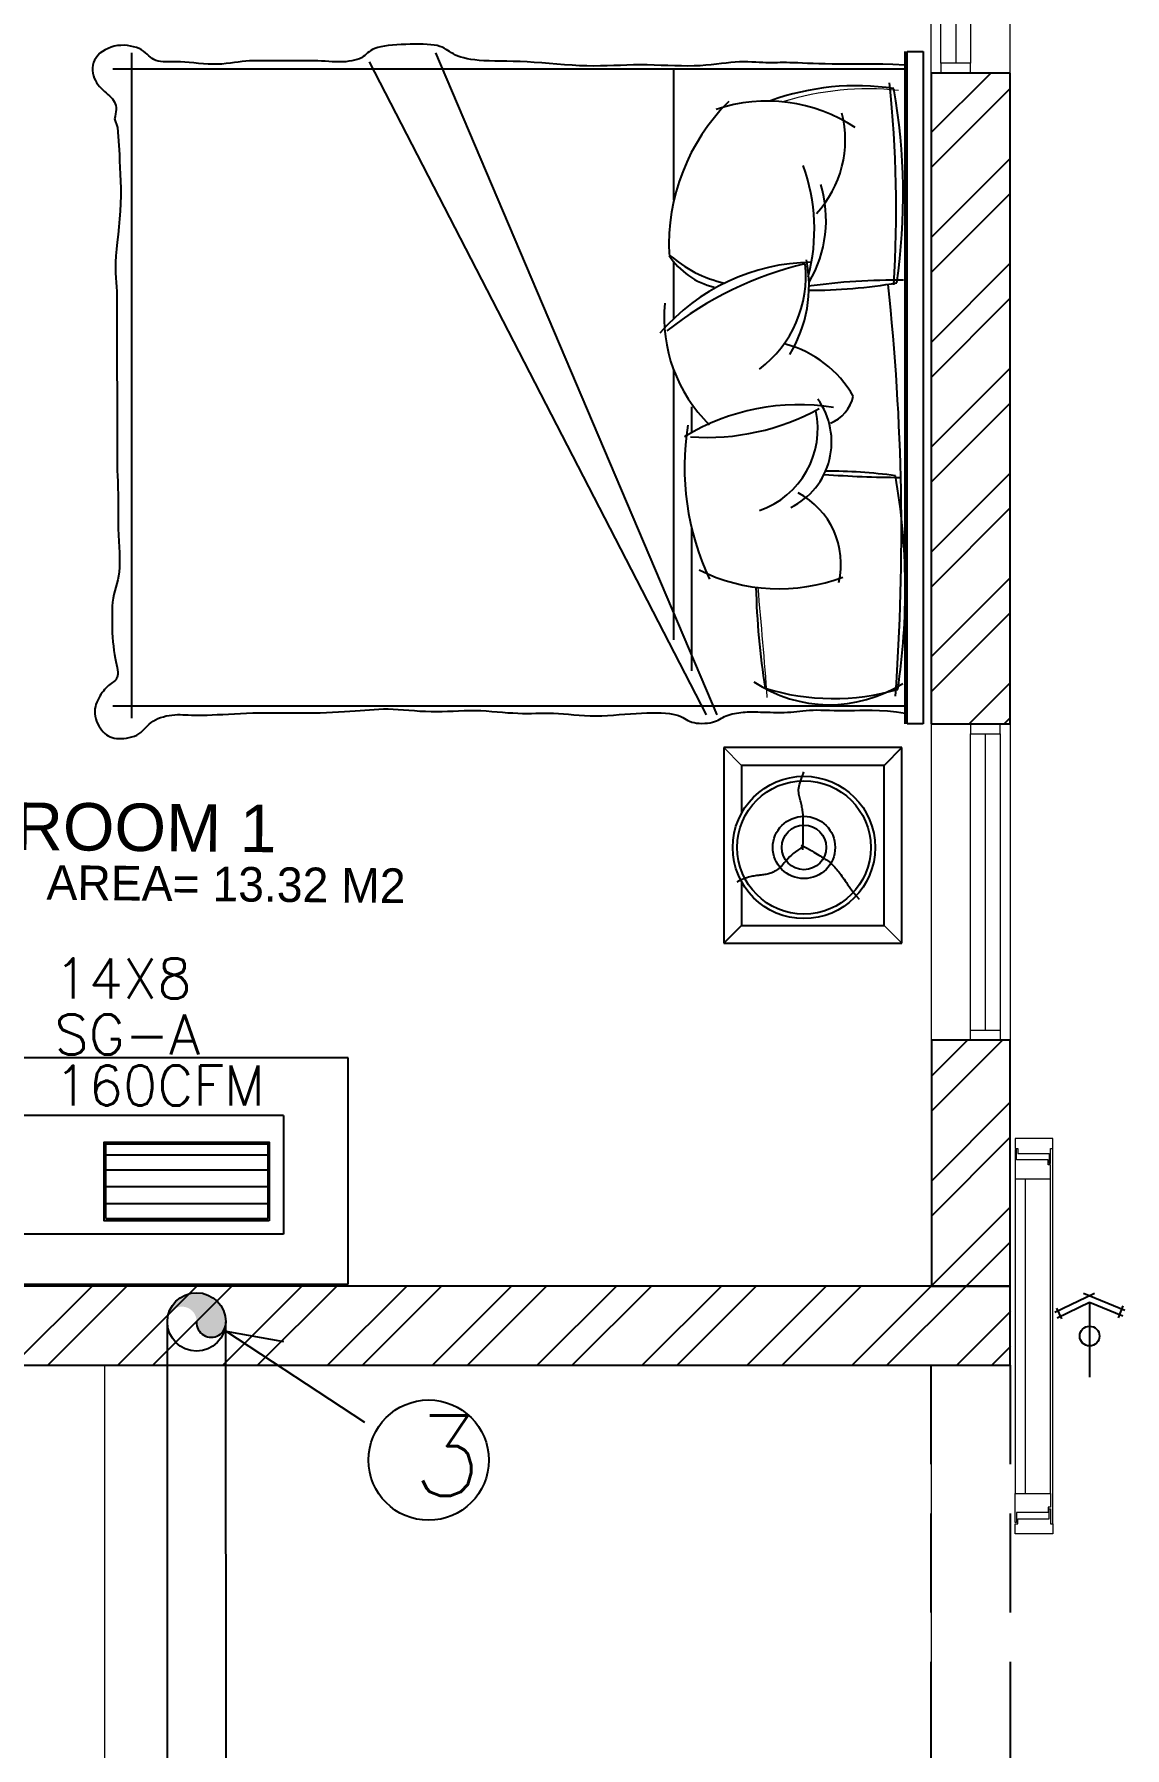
# Model space of a CAD drawing. Header units: millimetres. Extents: x 1605 to 1638, y 1273 to 1481.
# Drawn here: x 1616.295 to 1619.051, y 1441.417 to 1445.749 of the extents above; entities that cross this region are included whole.
import ezdxf

# ---------------------------------------------------------------- set-up
doc = ezdxf.new("R2010")
doc.units = ezdxf.units.MM
doc.linetypes.add('HIDDEN', pattern=[0.375, 0.25, -0.125])
for name, color, linetype in [('AA', 7, 'Continuous'), ('Li-Proyecciones', 40, 'HIDDEN'), ('Mo-Generales', 9, 'Continuous'), ('Mu-0.20', 5, 'Continuous'), ('Pi-Interior PI-02', 9, 'Continuous'), ('TEXTS', 1, 'Continuous'), ('Tx-Espacio', 7, 'Continuous')]:
    doc.layers.add(name, color=color, linetype=linetype)
doc.layers.add('Ha-Muros 0.20', color=7, linetype='Continuous', true_color=0x8c8c8c)
for name, color, linetype, lineweight in [('muro bajo', 123, 'Continuous', 9), ('PERSONAS', 1, 'Continuous', 0), ('Ventanas', 3, 'Continuous', 13)]:
    doc.layers.add(name, color=color, linetype=linetype, lineweight=lineweight)
doc.styles.add('CHICO', font='stylu.ttf')
doc.styles.add('GORDITA', font='swissek.ttf')
doc.styles.add('TEXTS', font='romans9.shx')

# ---------------------------------------------------------------- blocks, each defined once
blk = doc.blocks.new('A$Cec5ab6e8')
at = {"color": 9, "true_color": 0xc7c8ca}
for p, q in [((27.5274, 17.3339, 0), (27.5239, 17.3278, 0)), ((27.532, 17.3396, 0), (27.5274, 17.3339, 0)), ((27.5374, 17.3449, 0), (27.532, 17.3396, 0)), ((27.5436, 17.3496, 0), (27.5374, 17.3449, 0)), ((27.5504, 17.3539, 0), (27.5436, 17.3496, 0)), ((27.5578, 17.3575, 0), (27.5504, 17.3539, 0)), ((27.5656, 17.3604, 0), (27.5578, 17.3575, 0)), ((27.5737, 17.3627, 0), (27.5656, 17.3604, 0)), ((27.5819, 17.3643, 0), (27.5737, 17.3627, 0)), ((27.5903, 17.3651, 0), (27.5819, 17.3643, 0)), ((27.5986, 17.3652, 0), (27.5903, 17.3651, 0)), ((27.6067, 17.3646, 0), (27.5986, 17.3652, 0)), ((27.6146, 17.3634, 0), (27.6067, 17.3646, 0)), ((27.6222, 17.3617, 0), (27.6146, 17.3634, 0)), ((27.6183, 15.6641, 0), (27.6183, 17.3459, 0)), ((27.6294, 17.3594, 0), (27.6222, 17.3617, 0)), ((27.6361, 17.3567, 0), (27.6294, 17.3594, 0)), ((27.6421, 17.3535, 0), (27.6361, 17.3567, 0)), ((27.6475, 17.3501, 0), (27.6421, 17.3535, 0)), ((27.6523, 17.3464, 0), (27.6475, 17.3501, 0)), ((27.6568, 17.3426, 0), (27.6523, 17.3464, 0)), ((27.661, 17.3388, 0), (27.6568, 17.3426, 0)), ((27.6651, 17.3352, 0), (27.661, 17.3388, 0)), ((27.6694, 17.332, 0), (27.6651, 17.3352, 0)), ((27.6739, 17.3292, 0), (27.6694, 17.332, 0)), ((28.1937, 17.3314, 0), (28.1878, 17.3293, 0)), ((28.1989, 17.3339, 0), (28.1937, 17.3314, 0)), ((28.2032, 17.3366, 0), (28.1989, 17.3339, 0)), ((28.207, 17.3396, 0), (28.2032, 17.3366, 0)), ((28.2105, 17.3427, 0), (28.207, 17.3396, 0)), ((28.214, 17.3459, 0), (28.2105, 17.3427, 0)), ((28.2176, 17.349, 0), (28.214, 17.3459, 0)), ((28.2218, 17.352, 0), (28.2176, 17.349, 0)), ((28.2266, 17.3548, 0), (28.2218, 17.352, 0)), ((28.2324, 17.3573, 0), (28.2266, 17.3548, 0)), ((28.2395, 17.3595, 0), (28.2324, 17.3573, 0)), ((28.2476, 17.3614, 0), (28.2395, 17.3595, 0)), ((28.2566, 17.363, 0), (28.2476, 17.3614, 0)), ((28.2664, 17.3643, 0), (28.2566, 17.363, 0)), ((28.2769, 17.3654, 0), (28.2664, 17.3643, 0)), ((28.2878, 17.3662, 0), (28.2769, 17.3654, 0)), ((28.299, 17.3669, 0), (28.2878, 17.3662, 0)), ((28.3104, 17.3675, 0), (28.299, 17.3669, 0)), ((28.3218, 17.3679, 0), (28.3104, 17.3675, 0)), ((28.333, 17.3681, 0), (28.3218, 17.3679, 0)), ((28.344, 17.3682, 0), (28.333, 17.3681, 0)), ((28.3546, 17.368, 0), (28.344, 17.3682, 0)), ((28.3646, 17.3676, 0), (28.3546, 17.368, 0)), ((28.374, 17.3668, 0), (28.3646, 17.3676, 0)), ((28.3826, 17.3658, 0), (28.374, 17.3668, 0)), ((28.3902, 17.3643, 0), (28.3826, 17.3658, 0)), ((29.0974, 15.6724, 0), (28.3864, 17.3459, 0)), ((28.3968, 17.3624, 0), (28.3902, 17.3643, 0)), ((28.4026, 17.3602, 0), (28.3968, 17.3624, 0)), ((28.4077, 17.3577, 0), (28.4026, 17.3602, 0)), ((28.4124, 17.355, 0), (28.4077, 17.3577, 0)), ((28.4168, 17.3522, 0), (28.4124, 17.355, 0)), ((28.4212, 17.3493, 0), (28.4168, 17.3522, 0)), ((28.4258, 17.3463, 0), (28.4212, 17.3493, 0)), ((28.4308, 17.3434, 0), (28.4258, 17.3463, 0)), ((28.4363, 17.3406, 0), (28.4308, 17.3434, 0)), ((28.4425, 17.338, 0), (28.4363, 17.3406, 0)), ((28.4494, 17.3355, 0), (28.4425, 17.338, 0)), ((28.457, 17.3333, 0), (28.4494, 17.3355, 0)), ((28.4654, 17.3313, 0), (28.457, 17.3333, 0)), ((28.4747, 17.3295, 0), (28.4654, 17.3313, 0)), ((29.5733, 15.6495, 0), (29.5733, 17.3495, 0)), ((29.5778, 15.6495, 0), (29.5778, 17.3495, 0)), ((29.5778, 17.3495, 0), (29.6183, 17.3495, 0)), ((29.6183, 17.3495, 0), (29.6183, 15.6495, 0)), ((27.5196, 17.3147, 0), (27.5188, 17.3079, 0)), ((27.5188, 17.3079, 0), (27.5188, 17.3012, 0)), ((27.5188, 17.3012, 0), (27.5195, 17.2945, 0)), ((27.5195, 17.2945, 0), (27.5209, 17.2881, 0)), ((27.5213, 17.3213, 0), (27.5196, 17.3147, 0)), ((27.5209, 17.2881, 0), (27.523, 17.282, 0)), ((27.5239, 17.3278, 0), (27.5213, 17.3213, 0)), ((29.5733, 17.3045, 0), (27.5699, 17.3045, 0)), ((27.6789, 17.3269, 0), (27.6739, 17.3292, 0)), ((27.6844, 17.3254, 0), (27.6789, 17.3269, 0)), ((27.6905, 17.3244, 0), (27.6844, 17.3254, 0)), ((27.6973, 17.3238, 0), (27.6905, 17.3244, 0)), ((27.7047, 17.3236, 0), (27.6973, 17.3238, 0)), ((27.7128, 17.3236, 0), (27.7047, 17.3236, 0)), ((27.7215, 17.3236, 0), (27.7128, 17.3236, 0)), ((27.7309, 17.3235, 0), (27.7215, 17.3236, 0)), ((27.741, 17.3231, 0), (27.7309, 17.3235, 0)), ((27.7518, 17.3225, 0), (27.741, 17.3231, 0)), ((27.7631, 17.3216, 0), (27.7518, 17.3225, 0)), ((27.7749, 17.3206, 0), (27.7631, 17.3216, 0)), ((27.7869, 17.3196, 0), (27.7749, 17.3206, 0)), ((27.7991, 17.3186, 0), (27.7869, 17.3196, 0)), ((27.8112, 17.3179, 0), (27.7991, 17.3186, 0)), ((27.8231, 17.3174, 0), (27.8112, 17.3179, 0)), ((27.8348, 17.3174, 0), (27.8231, 17.3174, 0)), ((27.8459, 17.3179, 0), (27.8348, 17.3174, 0)), ((27.8567, 17.3188, 0), (27.8459, 17.3179, 0)), ((27.8671, 17.32, 0), (27.8567, 17.3188, 0)), ((27.8771, 17.3213, 0), (27.8671, 17.32, 0)), ((27.8869, 17.3227, 0), (27.8771, 17.3213, 0)), ((27.8965, 17.3239, 0), (27.8869, 17.3227, 0)), ((27.9059, 17.325, 0), (27.8965, 17.3239, 0)), ((27.9152, 17.3257, 0), (27.9059, 17.325, 0)), ((27.9245, 17.3259, 0), (27.9152, 17.3257, 0)), ((28.0886, 17.3258, 0), (27.9245, 17.3259, 0)), ((28.0977, 17.3254, 0), (28.0886, 17.3258, 0)), ((28.1067, 17.3249, 0), (28.0977, 17.3254, 0)), ((28.1157, 17.3243, 0), (28.1067, 17.3249, 0)), ((28.1245, 17.3237, 0), (28.1157, 17.3243, 0)), ((28.1332, 17.3233, 0), (28.1245, 17.3237, 0)), ((28.1418, 17.3231, 0), (28.1332, 17.3233, 0)), ((28.1503, 17.3233, 0), (28.1418, 17.3231, 0)), ((28.1586, 17.3238, 0), (28.1503, 17.3233, 0)), ((28.1666, 17.3247, 0), (28.1586, 17.3238, 0)), ((28.1741, 17.3259, 0), (28.1666, 17.3247, 0)), ((28.1813, 17.3274, 0), (28.1741, 17.3259, 0)), ((28.1878, 17.3293, 0), (28.1813, 17.3274, 0)), ((29.0708, 15.6724, 0), (28.2191, 17.3231, 0)), ((28.4849, 17.3281, 0), (28.4747, 17.3295, 0)), ((28.496, 17.3269, 0), (28.4849, 17.3281, 0)), ((28.5082, 17.3261, 0), (28.496, 17.3269, 0)), ((28.5213, 17.3256, 0), (28.5082, 17.3261, 0)), ((28.5353, 17.3253, 0), (28.5213, 17.3256, 0)), ((28.5501, 17.325, 0), (28.5353, 17.3253, 0)), ((28.5658, 17.3248, 0), (28.5501, 17.325, 0)), ((28.5822, 17.3244, 0), (28.5658, 17.3248, 0)), ((28.5993, 17.3239, 0), (28.5822, 17.3244, 0)), ((28.6171, 17.3231, 0), (28.5993, 17.3239, 0)), ((28.6354, 17.322, 0), (28.6171, 17.3231, 0)), ((28.6542, 17.3207, 0), (28.6354, 17.322, 0)), ((28.6732, 17.3191, 0), (28.6542, 17.3207, 0)), ((28.6925, 17.3176, 0), (28.6732, 17.3191, 0)), ((28.7117, 17.3161, 0), (28.6925, 17.3176, 0)), ((28.7308, 17.3148, 0), (28.7117, 17.3161, 0)), ((28.7495, 17.3137, 0), (28.7308, 17.3148, 0)), ((28.7679, 17.313, 0), (28.7495, 17.3137, 0)), ((28.7857, 17.3127, 0), (28.7679, 17.313, 0)), ((28.803, 17.3129, 0), (28.7857, 17.3127, 0)), ((28.8199, 17.3132, 0), (28.803, 17.3129, 0)), ((28.8366, 17.3138, 0), (28.8199, 17.3132, 0)), ((28.8532, 17.3144, 0), (28.8366, 17.3138, 0)), ((28.8698, 17.315, 0), (28.8532, 17.3144, 0)), ((28.8865, 17.3154, 0), (28.8698, 17.315, 0)), ((28.9035, 17.3155, 0), (28.8865, 17.3154, 0)), ((28.9207, 17.3154, 0), (28.9035, 17.3155, 0)), ((28.9382, 17.315, 0), (28.9207, 17.3154, 0)), ((28.9558, 17.3144, 0), (28.9382, 17.315, 0)), ((28.9733, 17.3138, 0), (28.9558, 17.3144, 0)), ((28.9905, 17.3132, 0), (28.9733, 17.3138, 0)), ((28.9883, 16.9735, 0), (28.9883, 17.3045, 0)), ((29.0075, 17.3129, 0), (28.9905, 17.3132, 0)), ((29.0239, 17.3127, 0), (29.0075, 17.3129, 0)), ((29.0397, 17.313, 0), (29.0239, 17.3127, 0)), ((29.0548, 17.3137, 0), (29.0397, 17.313, 0)), ((29.0691, 17.3148, 0), (29.0548, 17.3137, 0)), ((29.0828, 17.3161, 0), (29.0691, 17.3148, 0)), ((29.0959, 17.3175, 0), (29.0828, 17.3161, 0)), ((29.1085, 17.319, 0), (29.0959, 17.3175, 0)), ((29.1206, 17.3204, 0), (29.1085, 17.319, 0)), ((29.1323, 17.3216, 0), (29.1206, 17.3204, 0)), ((29.1436, 17.3225, 0), (29.1323, 17.3216, 0)), ((29.1546, 17.323, 0), (29.1436, 17.3225, 0)), ((29.1653, 17.3232, 0), (29.1546, 17.323, 0)), ((29.1757, 17.3231, 0), (29.1653, 17.3232, 0)), ((29.1856, 17.3228, 0), (29.1757, 17.3231, 0)), ((29.1951, 17.3224, 0), (29.1856, 17.3228, 0)), ((29.2042, 17.322, 0), (29.1951, 17.3224, 0)), ((29.2128, 17.3215, 0), (29.2042, 17.322, 0)), ((29.2209, 17.3212, 0), (29.2128, 17.3215, 0)), ((29.2285, 17.3211, 0), (29.2209, 17.3212, 0)), ((29.2358, 17.3211, 0), (29.2285, 17.3211, 0)), ((29.2428, 17.3211, 0), (29.2358, 17.3211, 0)), ((29.2499, 17.3212, 0), (29.2428, 17.3211, 0)), ((29.2572, 17.3213, 0), (29.2499, 17.3212, 0)), ((29.2648, 17.3214, 0), (29.2572, 17.3213, 0)), ((29.2729, 17.3214, 0), (29.2648, 17.3214, 0)), ((29.2818, 17.3212, 0), (29.2729, 17.3214, 0)), ((29.2915, 17.3209, 0), (29.2818, 17.3212, 0)), ((29.3021, 17.3205, 0), (29.2915, 17.3209, 0)), ((29.3138, 17.3199, 0), (29.3021, 17.3205, 0)), ((29.3264, 17.3194, 0), (29.3138, 17.3199, 0)), ((29.3402, 17.3188, 0), (29.3264, 17.3194, 0)), ((29.355, 17.3183, 0), (29.3402, 17.3188, 0)), ((29.371, 17.318, 0), (29.355, 17.3183, 0)), ((29.3882, 17.3178, 0), (29.371, 17.318, 0)), ((29.4066, 17.3177, 0), (29.3882, 17.3178, 0)), ((29.4263, 17.3178, 0), (29.4066, 17.3177, 0)), ((29.4472, 17.3179, 0), (29.4263, 17.3178, 0)), ((29.4692, 17.3179, 0), (29.4472, 17.3179, 0)), ((29.4924, 17.3178, 0), (29.4692, 17.3179, 0)), ((29.5168, 17.3174, 0), (29.4924, 17.3178, 0)), ((29.5422, 17.3167, 0), (29.5168, 17.3174, 0)), ((29.5733, 17.3153, 0), (29.5422, 17.3167, 0)), ((27.523, 17.282, 0), (27.5257, 17.2762, 0)), ((27.5257, 17.2762, 0), (27.5288, 17.2709, 0)), ((27.5288, 17.2709, 0), (27.5324, 17.2659, 0)), ((27.5324, 17.2659, 0), (27.5363, 17.2611, 0)), ((27.5363, 17.2611, 0), (27.5405, 17.2567, 0)), ((27.5405, 17.2567, 0), (27.5447, 17.2525, 0)), ((27.5447, 17.2525, 0), (27.5491, 17.2485, 0)), ((27.5491, 17.2485, 0), (27.5534, 17.2446, 0)), ((27.5534, 17.2446, 0), (27.5576, 17.2408, 0)), ((27.5576, 17.2408, 0), (27.5616, 17.2372, 0)), ((27.5616, 17.2372, 0), (27.5654, 17.2335, 0)), ((27.5654, 17.2335, 0), (27.5688, 17.2297, 0)), ((27.5688, 17.2297, 0), (27.5718, 17.2258, 0)), ((27.5718, 17.2258, 0), (27.5743, 17.2218, 0)), ((27.5743, 17.2218, 0), (27.5762, 17.2175, 0)), ((27.5762, 17.2175, 0), (27.5775, 17.2129, 0)), ((27.5775, 17.2129, 0), (27.5781, 17.208, 0)), ((27.5781, 17.2028, 0), (27.5776, 17.1972, 0)), ((27.5781, 17.208, 0), (27.5781, 17.2028, 0)), ((27.5757, 17.1855, 0), (27.5744, 17.1793, 0)), ((27.5744, 17.1793, 0), (27.582, 17.1576, 0)), ((27.5768, 17.1915, 0), (27.5757, 17.1855, 0)), ((27.5776, 17.1972, 0), (27.5768, 17.1915, 0)), ((27.582, 17.1576, 0), (27.5866, 17.089, 0)), ((27.5866, 17.089, 0), (27.5871, 17.0731, 0)), ((27.5871, 17.0731, 0), (27.5879, 17.0566, 0)), ((27.5879, 17.0566, 0), (27.5887, 17.0395, 0)), ((27.5887, 17.0395, 0), (27.5894, 17.0218, 0)), ((27.5894, 17.0218, 0), (27.5898, 17.0036, 0)), ((27.5899, 16.9848, 0), (27.5895, 16.9656, 0)), ((27.5898, 17.0036, 0), (27.5899, 16.9848, 0)), ((27.5885, 16.9459, 0), (27.587, 16.926, 0)), ((27.5895, 16.9656, 0), (27.5885, 16.9459, 0)), ((27.5852, 16.9062, 0), (27.5832, 16.8867, 0)), ((27.587, 16.926, 0), (27.5852, 16.9062, 0)), ((27.5812, 16.8677, 0), (27.5794, 16.8495, 0)), ((27.5832, 16.8867, 0), (27.5812, 16.8677, 0)), ((27.5769, 16.8168, 0), (27.5765, 16.8025, 0)), ((27.5779, 16.8325, 0), (27.5769, 16.8168, 0)), ((27.5794, 16.8495, 0), (27.5779, 16.8325, 0)), ((28.9883, 16.6745, 0), (28.9883, 16.8174, 0)), ((27.5765, 16.8025, 0), (27.5766, 16.7895, 0)), ((27.5766, 16.7895, 0), (27.5771, 16.7774, 0)), ((27.5771, 16.7774, 0), (27.578, 16.7658, 0)), ((27.578, 16.7658, 0), (27.579, 16.7543, 0)), ((27.579, 16.7543, 0), (27.5801, 16.7425, 0)), ((27.5801, 16.7425, 0), (27.5811, 16.2901, 0)), ((28.9883, 15.8616, 0), (28.9883, 16.543, 0)), ((29.0333, 16.3859, 0), (29.0333, 16.451, 0)), ((27.5811, 16.2901, 0), (27.5819, 16.2767, 0)), ((27.5819, 16.2767, 0), (27.5825, 16.262, 0)), ((27.5825, 16.262, 0), (27.5829, 16.2463, 0)), ((27.5829, 16.2463, 0), (27.583, 16.2297, 0)), ((27.583, 16.2297, 0), (27.5831, 16.2125, 0)), ((27.5831, 16.2125, 0), (27.5832, 16.195, 0)), ((27.5832, 16.195, 0), (27.5833, 16.1774, 0)), ((27.5833, 16.1774, 0), (27.5835, 16.16, 0)), ((27.5835, 16.16, 0), (27.5838, 16.143, 0)), ((27.5838, 16.143, 0), (27.5844, 16.1268, 0)), ((27.5844, 16.1268, 0), (27.5851, 16.1112, 0)), ((29.0333, 15.7835, 0), (29.0333, 16.1441, 0)), ((27.5851, 16.1112, 0), (27.5858, 16.0964, 0)), ((27.5858, 16.0964, 0), (27.5864, 16.0823, 0)), ((27.5864, 16.0823, 0), (27.5869, 16.069, 0)), ((27.5857, 16.0335, 0), (27.5842, 16.0231, 0)), ((27.5866, 16.0445, 0), (27.5857, 16.0335, 0)), ((27.5869, 16.0564, 0), (27.5866, 16.0445, 0)), ((27.5869, 16.069, 0), (27.5869, 16.0564, 0)), ((27.5775, 15.995, 0), (27.575, 15.986, 0)), ((27.58, 16.0041, 0), (27.5775, 15.995, 0)), ((27.5823, 16.0134, 0), (27.58, 16.0041, 0)), ((27.5842, 16.0231, 0), (27.5823, 16.0134, 0)), ((27.5684, 15.947, 0), (27.5681, 15.891, 0)), ((27.5693, 15.9575, 0), (27.5684, 15.947, 0)), ((27.5707, 15.9674, 0), (27.5693, 15.9575, 0)), ((27.5727, 15.9768, 0), (27.5707, 15.9674, 0)), ((27.575, 15.986, 0), (27.5727, 15.9768, 0)), ((27.5681, 15.891, 0), (27.5683, 15.8797, 0)), ((27.5683, 15.8797, 0), (27.5689, 15.8683, 0)), ((27.5689, 15.8683, 0), (27.5699, 15.8569, 0)), ((27.5699, 15.8569, 0), (27.5712, 15.8458, 0)), ((27.5712, 15.8458, 0), (27.5727, 15.8352, 0)), ((27.5727, 15.8352, 0), (27.5743, 15.8251, 0)), ((27.5743, 15.8251, 0), (27.576, 15.8157, 0)), ((27.576, 15.8157, 0), (27.5777, 15.8071, 0)), ((27.5777, 15.8071, 0), (27.5792, 15.7993, 0)), ((27.5792, 15.7993, 0), (27.5805, 15.7921, 0)), ((27.5805, 15.7921, 0), (27.5815, 15.7857, 0)), ((27.5815, 15.7857, 0), (27.5822, 15.78, 0)), ((27.5823, 15.775, 0), (27.5819, 15.7706, 0)), ((27.5822, 15.78, 0), (27.5823, 15.775, 0)), ((27.5429, 15.7283, 0), (27.5398, 15.7239, 0)), ((27.546, 15.7324, 0), (27.5429, 15.7283, 0)), ((27.5491, 15.7363, 0), (27.546, 15.7324, 0)), ((27.5524, 15.7399, 0), (27.5491, 15.7363, 0)), ((27.5557, 15.7432, 0), (27.5524, 15.7399, 0)), ((27.559, 15.7463, 0), (27.5557, 15.7432, 0)), ((27.5623, 15.7491, 0), (27.559, 15.7463, 0)), ((27.5656, 15.7515, 0), (27.5623, 15.7491, 0)), ((27.5688, 15.7538, 0), (27.5656, 15.7515, 0)), ((27.5719, 15.7561, 0), (27.5688, 15.7538, 0)), ((27.5747, 15.7584, 0), (27.5719, 15.7561, 0)), ((27.5772, 15.7609, 0), (27.5747, 15.7584, 0)), ((27.5793, 15.7637, 0), (27.5772, 15.7609, 0)), ((27.5809, 15.7669, 0), (27.5793, 15.7637, 0)), ((27.5819, 15.7706, 0), (27.5809, 15.7669, 0)), ((27.5246, 15.687, 0), (27.5241, 15.6811, 0)), ((27.5257, 15.6929, 0), (27.5246, 15.687, 0)), ((27.5273, 15.6985, 0), (27.5257, 15.6929, 0)), ((27.5293, 15.704, 0), (27.5273, 15.6985, 0)), ((27.5316, 15.7093, 0), (27.5293, 15.704, 0)), ((27.5342, 15.7144, 0), (27.5316, 15.7093, 0)), ((27.5369, 15.7193, 0), (27.5342, 15.7144, 0)), ((27.5398, 15.7239, 0), (27.5369, 15.7193, 0)), ((29.5733, 15.6945, 0), (27.5699, 15.6945, 0)), ((28.1948, 15.6833, 0), (28.2069, 15.6844, 0)), ((28.2069, 15.6844, 0), (28.2187, 15.6853, 0)), ((28.2187, 15.6853, 0), (28.2304, 15.6861, 0)), ((28.2304, 15.6861, 0), (28.2421, 15.6867, 0)), ((28.2421, 15.6867, 0), (28.2539, 15.687, 0)), ((28.2539, 15.687, 0), (28.266, 15.687, 0)), ((28.266, 15.687, 0), (28.2786, 15.6866, 0)), ((28.2786, 15.6866, 0), (28.2916, 15.6858, 0)), ((28.2916, 15.6858, 0), (28.3049, 15.6849, 0)), ((28.3049, 15.6849, 0), (28.3185, 15.6838, 0)), ((29.3226, 15.6835, 0), (29.3311, 15.6841, 0)), ((29.3311, 15.6841, 0), (29.3401, 15.6844, 0)), ((29.3401, 15.6844, 0), (29.3496, 15.6846, 0)), ((29.3496, 15.6846, 0), (29.3598, 15.6844, 0)), ((29.3598, 15.6844, 0), (29.3706, 15.6842, 0)), ((29.3706, 15.6842, 0), (29.3819, 15.6838, 0)), ((29.4585, 15.684, 0), (29.4735, 15.6843, 0)), ((29.4735, 15.6843, 0), (29.4898, 15.6842, 0)), ((29.4898, 15.6842, 0), (29.5079, 15.6836, 0)), ((27.5241, 15.6811, 0), (27.5243, 15.6749, 0)), ((27.5243, 15.6749, 0), (27.5251, 15.6687, 0)), ((27.5251, 15.6687, 0), (27.5266, 15.6625, 0)), ((27.5266, 15.6625, 0), (27.5286, 15.6563, 0)), ((27.5286, 15.6563, 0), (27.5312, 15.6502, 0)), ((27.5312, 15.6502, 0), (27.5342, 15.6444, 0)), ((27.5342, 15.6444, 0), (27.5375, 15.639, 0)), ((27.6536, 15.6402, 0), (27.6578, 15.6445, 0)), ((27.6578, 15.6445, 0), (27.6621, 15.6488, 0)), ((27.6621, 15.6488, 0), (27.6667, 15.6528, 0)), ((27.6667, 15.6528, 0), (27.6719, 15.6566, 0)), ((27.6719, 15.6566, 0), (27.6777, 15.6599, 0)), ((27.6777, 15.6599, 0), (27.684, 15.6629, 0)), ((27.684, 15.6629, 0), (27.6907, 15.6654, 0)), ((27.6907, 15.6654, 0), (27.6977, 15.6676, 0)), ((27.6977, 15.6676, 0), (27.7049, 15.6694, 0)), ((27.7049, 15.6694, 0), (27.7122, 15.6707, 0)), ((27.7122, 15.6707, 0), (27.7194, 15.6718, 0)), ((27.7194, 15.6718, 0), (27.7264, 15.6724, 0)), ((27.7264, 15.6724, 0), (27.7332, 15.6727, 0)), ((27.7332, 15.6727, 0), (27.7398, 15.6728, 0)), ((27.7398, 15.6728, 0), (27.7465, 15.6726, 0)), ((27.7465, 15.6726, 0), (27.7534, 15.6723, 0)), ((27.7534, 15.6723, 0), (27.7607, 15.6719, 0)), ((27.7607, 15.6719, 0), (27.7685, 15.6715, 0)), ((27.7685, 15.6715, 0), (27.7771, 15.6713, 0)), ((27.7771, 15.6713, 0), (27.7866, 15.6711, 0)), ((27.7866, 15.6711, 0), (27.7971, 15.6713, 0)), ((27.7971, 15.6713, 0), (27.8086, 15.6716, 0)), ((27.8086, 15.6716, 0), (27.8209, 15.672, 0)), ((27.8209, 15.672, 0), (27.834, 15.6727, 0)), ((27.834, 15.6727, 0), (27.8479, 15.6733, 0)), ((27.8479, 15.6733, 0), (27.8622, 15.6741, 0)), ((27.8622, 15.6741, 0), (27.8771, 15.6748, 0)), ((27.8771, 15.6748, 0), (27.8924, 15.6756, 0)), ((27.8924, 15.6756, 0), (27.908, 15.6763, 0)), ((27.908, 15.6763, 0), (27.9237, 15.6769, 0)), ((27.9237, 15.6769, 0), (28.0945, 15.6776, 0)), ((28.0945, 15.6776, 0), (28.1101, 15.6782, 0)), ((28.1101, 15.6782, 0), (28.1256, 15.6789, 0)), ((28.1256, 15.6789, 0), (28.1406, 15.6796, 0)), ((28.1406, 15.6796, 0), (28.1552, 15.6804, 0)), ((28.1552, 15.6804, 0), (28.1691, 15.6813, 0)), ((28.1691, 15.6813, 0), (28.1823, 15.6823, 0)), ((28.1823, 15.6823, 0), (28.1948, 15.6833, 0)), ((28.3185, 15.6838, 0), (28.3324, 15.6828, 0)), ((28.3324, 15.6828, 0), (28.3463, 15.6818, 0)), ((28.3463, 15.6818, 0), (28.3603, 15.6811, 0)), ((28.3603, 15.6811, 0), (28.3744, 15.6806, 0)), ((28.3744, 15.6806, 0), (28.3884, 15.6806, 0)), ((28.3884, 15.6806, 0), (28.4023, 15.6809, 0)), ((28.4023, 15.6809, 0), (28.4162, 15.6813, 0)), ((28.4162, 15.6813, 0), (28.4301, 15.6819, 0)), ((28.4301, 15.6819, 0), (28.444, 15.6825, 0)), ((28.444, 15.6825, 0), (28.458, 15.683, 0)), ((28.458, 15.683, 0), (28.4719, 15.6832, 0)), ((28.4719, 15.6832, 0), (28.4859, 15.6832, 0)), ((28.4859, 15.6832, 0), (28.4999, 15.6828, 0)), ((28.4999, 15.6828, 0), (28.514, 15.682, 0)), ((28.514, 15.682, 0), (28.5279, 15.681, 0)), ((28.5279, 15.681, 0), (28.5417, 15.6799, 0)), ((28.5417, 15.6799, 0), (28.5552, 15.6788, 0)), ((28.5552, 15.6788, 0), (28.5684, 15.6777, 0)), ((28.5684, 15.6777, 0), (28.5812, 15.6769, 0)), ((28.5812, 15.6769, 0), (28.5936, 15.6762, 0)), ((28.5936, 15.6762, 0), (28.6055, 15.6759, 0)), ((28.6055, 15.6759, 0), (28.617, 15.6759, 0)), ((28.617, 15.6759, 0), (28.6281, 15.676, 0)), ((28.6281, 15.676, 0), (28.6392, 15.6762, 0)), ((28.6392, 15.6762, 0), (28.6502, 15.6764, 0)), ((28.6502, 15.6764, 0), (28.6612, 15.6766, 0)), ((28.6612, 15.6766, 0), (28.6726, 15.6765, 0)), ((28.6726, 15.6765, 0), (28.6842, 15.6762, 0)), ((28.6842, 15.6762, 0), (28.6963, 15.6756, 0)), ((28.6963, 15.6756, 0), (28.7089, 15.6747, 0)), ((28.7089, 15.6747, 0), (28.7218, 15.6737, 0)), ((28.7218, 15.6737, 0), (28.7352, 15.6726, 0)), ((28.7352, 15.6726, 0), (28.7488, 15.6716, 0)), ((28.7488, 15.6716, 0), (28.7627, 15.6707, 0)), ((28.7627, 15.6707, 0), (28.7769, 15.6701, 0)), ((28.7769, 15.6701, 0), (28.7913, 15.6699, 0)), ((28.7913, 15.6699, 0), (28.8059, 15.6701, 0)), ((28.8059, 15.6701, 0), (28.8206, 15.6707, 0)), ((28.8206, 15.6707, 0), (28.8353, 15.6716, 0)), ((28.8353, 15.6716, 0), (28.8499, 15.6727, 0)), ((28.8499, 15.6727, 0), (28.8645, 15.6738, 0)), ((28.8645, 15.6738, 0), (28.8788, 15.675, 0)), ((28.8788, 15.675, 0), (28.8929, 15.676, 0)), ((28.8929, 15.676, 0), (28.9066, 15.6768, 0)), ((28.9066, 15.6768, 0), (28.92, 15.6774, 0)), ((28.92, 15.6774, 0), (28.9328, 15.6777, 0)), ((28.9328, 15.6777, 0), (28.945, 15.6776, 0)), ((28.945, 15.6776, 0), (28.9565, 15.6772, 0)), ((28.9565, 15.6772, 0), (28.9672, 15.6765, 0)), ((28.9672, 15.6765, 0), (28.9769, 15.6755, 0)), ((28.9769, 15.6755, 0), (28.9857, 15.6741, 0)), ((28.9857, 15.6741, 0), (28.9934, 15.6724, 0)), ((28.9934, 15.6724, 0), (29, 15.6704, 0)), ((29, 15.6704, 0), (29.0057, 15.668, 0)), ((29.0057, 15.668, 0), (29.0106, 15.6655, 0)), ((29.0106, 15.6655, 0), (29.0151, 15.663, 0)), ((29.0151, 15.663, 0), (29.0193, 15.6605, 0)), ((29.0193, 15.6605, 0), (29.0237, 15.6581, 0)), ((29.0237, 15.6581, 0), (29.0282, 15.6559, 0)), ((29.0282, 15.6559, 0), (29.0334, 15.654, 0)), ((29.0334, 15.654, 0), (29.0392, 15.6526, 0)), ((29.0392, 15.6526, 0), (29.0456, 15.6515, 0)), ((29.0456, 15.6515, 0), (29.0524, 15.6509, 0)), ((29.0524, 15.6509, 0), (29.0594, 15.6506, 0)), ((29.0594, 15.6506, 0), (29.0665, 15.6508, 0)), ((29.0665, 15.6508, 0), (29.0734, 15.6513, 0)), ((29.0734, 15.6513, 0), (29.0799, 15.6522, 0)), ((29.0799, 15.6522, 0), (29.086, 15.6534, 0)), ((29.086, 15.6534, 0), (29.0913, 15.655, 0)), ((29.0913, 15.655, 0), (29.0961, 15.6569, 0)), ((29.0961, 15.6569, 0), (29.1005, 15.659, 0)), ((29.1005, 15.659, 0), (29.1046, 15.6612, 0)), ((29.1046, 15.6612, 0), (29.1085, 15.6634, 0)), ((29.1085, 15.6634, 0), (29.1124, 15.6657, 0)), ((29.1124, 15.6657, 0), (29.1165, 15.6679, 0)), ((29.1165, 15.6679, 0), (29.1208, 15.6699, 0)), ((29.1208, 15.6699, 0), (29.1255, 15.6717, 0)), ((29.1255, 15.6717, 0), (29.1306, 15.6732, 0)), ((29.1306, 15.6732, 0), (29.1359, 15.6746, 0)), ((29.1359, 15.6746, 0), (29.1413, 15.6757, 0)), ((29.1413, 15.6757, 0), (29.1469, 15.6767, 0)), ((29.1469, 15.6767, 0), (29.1524, 15.6775, 0)), ((29.1524, 15.6775, 0), (29.1579, 15.6782, 0)), ((29.1579, 15.6782, 0), (29.1633, 15.6787, 0)), ((29.1633, 15.6787, 0), (29.1684, 15.6792, 0)), ((29.1684, 15.6792, 0), (29.1734, 15.6795, 0)), ((29.1734, 15.6795, 0), (29.1784, 15.6797, 0)), ((29.1784, 15.6797, 0), (29.1835, 15.6798, 0)), ((29.1835, 15.6798, 0), (29.1889, 15.6798, 0)), ((29.1889, 15.6798, 0), (29.1946, 15.6797, 0)), ((29.1946, 15.6797, 0), (29.2008, 15.6796, 0)), ((29.2008, 15.6796, 0), (29.2076, 15.6794, 0)), ((29.2076, 15.6794, 0), (29.2151, 15.6791, 0)), ((29.2151, 15.6791, 0), (29.2231, 15.6788, 0)), ((29.2231, 15.6788, 0), (29.2316, 15.6786, 0)), ((29.2316, 15.6786, 0), (29.2403, 15.6784, 0)), ((29.2403, 15.6784, 0), (29.2492, 15.6782, 0)), ((29.2492, 15.6782, 0), (29.2581, 15.6782, 0)), ((29.2581, 15.6782, 0), (29.2669, 15.6784, 0)), ((29.2669, 15.6784, 0), (29.2754, 15.6787, 0)), ((29.2754, 15.6787, 0), (29.2836, 15.6793, 0)), ((29.2836, 15.6793, 0), (29.2914, 15.6801, 0)), ((29.2914, 15.6801, 0), (29.2991, 15.6809, 0)), ((29.2991, 15.6809, 0), (29.3068, 15.6818, 0)), ((29.3068, 15.6818, 0), (29.3146, 15.6827, 0)), ((29.3146, 15.6827, 0), (29.3226, 15.6835, 0)), ((29.3819, 15.6838, 0), (29.3936, 15.6835, 0)), ((29.3936, 15.6835, 0), (29.4058, 15.6832, 0)), ((29.4058, 15.6832, 0), (29.4184, 15.6831, 0)), ((29.4184, 15.6831, 0), (29.4313, 15.6832, 0)), ((29.4313, 15.6832, 0), (29.4446, 15.6835, 0)), ((29.4446, 15.6835, 0), (29.4585, 15.684, 0)), ((29.5079, 15.6836, 0), (29.5282, 15.6822, 0)), ((29.5282, 15.6822, 0), (29.5509, 15.6798, 0)), ((29.5509, 15.6798, 0), (29.5733, 15.6766, 0)), ((29.6183, 15.6495, 0), (29.5778, 15.6495, 0)), ((27.5375, 15.639, 0), (27.5412, 15.6339, 0)), ((27.5412, 15.6339, 0), (27.5452, 15.6293, 0)), ((27.5452, 15.6293, 0), (27.5493, 15.6254, 0)), ((27.5493, 15.6254, 0), (27.5536, 15.622, 0)), ((27.5536, 15.622, 0), (27.5582, 15.6191, 0)), ((27.5582, 15.6191, 0), (27.563, 15.6168, 0)), ((27.563, 15.6168, 0), (27.5681, 15.6149, 0)), ((27.5681, 15.6149, 0), (27.5734, 15.6136, 0)), ((27.5734, 15.6136, 0), (27.5791, 15.6127, 0)), ((27.5791, 15.6127, 0), (27.5851, 15.6122, 0)), ((27.5851, 15.6122, 0), (27.5914, 15.6122, 0)), ((27.5914, 15.6122, 0), (27.598, 15.6126, 0)), ((27.598, 15.6126, 0), (27.6047, 15.6134, 0)), ((27.6047, 15.6134, 0), (27.6114, 15.6147, 0)), ((27.6114, 15.6147, 0), (27.618, 15.6164, 0)), ((27.618, 15.6164, 0), (27.6243, 15.6186, 0)), ((27.6243, 15.6186, 0), (27.6303, 15.6212, 0)), ((27.6303, 15.6212, 0), (27.6358, 15.6243, 0)), ((27.6358, 15.6243, 0), (27.6407, 15.6278, 0)), ((27.6407, 15.6278, 0), (27.6453, 15.6317, 0)), ((27.6453, 15.6317, 0), (27.6495, 15.6359, 0)), ((27.6495, 15.6359, 0), (27.6536, 15.6402, 0)), ((29.5646, 15.5895, 0), (29.1146, 15.5895, 0)), ((29.1146, 15.5895, 0), (29.1146, 15.0945, 0)), ((29.5646, 15.5895, 0), (29.5196, 15.5445, 0)), ((29.5646, 15.0945, 0), (29.5646, 15.5895, 0)), ((29.5196, 15.5445, 0), (29.1596, 15.5445, 0)), ((29.1596, 15.5445, 0), (29.1596, 15.4238, 0)), ((29.3093, 15.5063, 0), (29.3111, 15.5116, 0)), ((29.3111, 15.5116, 0), (29.313, 15.5169, 0)), ((29.313, 15.5169, 0), (29.3148, 15.5225, 0)), ((29.3148, 15.5225, 0), (29.3166, 15.5281, 0)), ((29.5196, 15.1395, 0), (29.5196, 15.5445, 0)), ((29.3037, 15.4792, 0), (29.3038, 15.4832, 0)), ((29.3039, 15.4755, 0), (29.3037, 15.4792, 0)), ((29.3038, 15.4832, 0), (29.3042, 15.4874, 0)), ((29.3044, 15.4719, 0), (29.3039, 15.4755, 0)), ((29.3042, 15.4874, 0), (29.305, 15.4918, 0)), ((29.305, 15.4684, 0), (29.3044, 15.4719, 0)), ((29.305, 15.4918, 0), (29.3062, 15.4964, 0)), ((29.3058, 15.465, 0), (29.305, 15.4684, 0)), ((29.3062, 15.4964, 0), (29.3077, 15.5013, 0)), ((29.3077, 15.5013, 0), (29.3093, 15.5063, 0)), ((29.3067, 15.4617, 0), (29.3058, 15.465, 0)), ((29.3076, 15.4584, 0), (29.3067, 15.4617, 0)), ((29.3084, 15.4552, 0), (29.3076, 15.4584, 0)), ((29.3093, 15.4519, 0), (29.3084, 15.4552, 0)), ((29.3101, 15.4486, 0), (29.3093, 15.4519, 0)), ((29.3108, 15.4454, 0), (29.3101, 15.4486, 0)), ((29.3115, 15.4421, 0), (29.3108, 15.4454, 0)), ((29.3122, 15.4389, 0), (29.3115, 15.4421, 0)), ((29.3128, 15.4357, 0), (29.3122, 15.4389, 0)), ((29.3133, 15.4325, 0), (29.3128, 15.4357, 0)), ((29.3138, 15.4294, 0), (29.3133, 15.4325, 0)), ((29.3142, 15.4263, 0), (29.3138, 15.4294, 0)), ((29.3145, 15.4232, 0), (29.3142, 15.4263, 0)), ((29.3148, 15.4201, 0), (29.3145, 15.4232, 0)), ((29.315, 15.4169, 0), (29.3148, 15.4201, 0)), ((29.3148, 15.3862, 0), (29.3149, 15.39, 0)), ((29.3148, 15.3824, 0), (29.3148, 15.3862, 0)), ((29.3148, 15.3784, 0), (29.3148, 15.3824, 0)), ((29.3149, 15.39, 0), (29.315, 15.3936, 0)), ((29.3152, 15.4138, 0), (29.315, 15.4169, 0)), ((29.315, 15.3936, 0), (29.3151, 15.3972, 0)), ((29.3151, 15.3972, 0), (29.3152, 15.4006, 0)), ((29.3153, 15.4106, 0), (29.3152, 15.4138, 0)), ((29.3152, 15.4006, 0), (29.3153, 15.404, 0)), ((29.3153, 15.4073, 0), (29.3153, 15.4106, 0)), ((29.3153, 15.404, 0), (29.3153, 15.4073, 0)), ((29.318, 15.3394, 0), (29.3095, 15.3349, 0)), ((29.3103, 15.3424, 0), (29.3182, 15.3384, 0)), ((29.314, 15.3313, 0), (29.3146, 15.3399, 0)), ((29.3146, 15.3399, 0), (29.315, 15.3474, 0)), ((29.3149, 15.3743, 0), (29.3148, 15.3784, 0)), ((29.315, 15.3699, 0), (29.3149, 15.3743, 0)), ((29.3152, 15.3652, 0), (29.315, 15.3699, 0)), ((29.315, 15.3474, 0), (29.3152, 15.354, 0)), ((29.3152, 15.3599, 0), (29.3152, 15.3652, 0)), ((29.3152, 15.354, 0), (29.3152, 15.3599, 0)), ((29.3182, 15.3384, 0), (29.3253, 15.3348, 0)), ((29.2645, 15.2946, 0), (29.2617, 15.2915, 0)), ((29.2675, 15.2979, 0), (29.2645, 15.2946, 0)), ((29.2705, 15.3014, 0), (29.2675, 15.2979, 0)), ((29.2738, 15.3051, 0), (29.2705, 15.3014, 0)), ((29.2772, 15.309, 0), (29.2738, 15.3051, 0)), ((29.281, 15.313, 0), (29.2772, 15.309, 0)), ((29.2853, 15.3172, 0), (29.281, 15.313, 0)), ((29.2902, 15.3215, 0), (29.2853, 15.3172, 0)), ((29.2957, 15.3259, 0), (29.2902, 15.3215, 0)), ((29.3021, 15.3304, 0), (29.2957, 15.3259, 0)), ((29.3095, 15.3349, 0), (29.3021, 15.3304, 0)), ((29.3253, 15.3348, 0), (29.3315, 15.3314, 0)), ((29.3315, 15.3314, 0), (29.3371, 15.3283, 0)), ((29.3371, 15.3283, 0), (29.342, 15.3254, 0)), ((29.342, 15.3254, 0), (29.3465, 15.3227, 0)), ((29.3465, 15.3227, 0), (29.3506, 15.3201, 0)), ((29.3506, 15.3201, 0), (29.3544, 15.3178, 0)), ((29.3544, 15.3178, 0), (29.3581, 15.3156, 0)), ((29.3581, 15.3156, 0), (29.3615, 15.3135, 0)), ((29.3615, 15.3135, 0), (29.3648, 15.3115, 0)), ((29.3648, 15.3115, 0), (29.368, 15.3096, 0)), ((29.368, 15.3096, 0), (29.3711, 15.3077, 0)), ((29.3711, 15.3077, 0), (29.3741, 15.3057, 0)), ((29.3741, 15.3057, 0), (29.3769, 15.3037, 0)), ((29.3769, 15.3037, 0), (29.3797, 15.3017, 0)), ((29.3797, 15.3017, 0), (29.3825, 15.2995, 0)), ((29.3825, 15.2995, 0), (29.3852, 15.2972, 0)), ((29.3852, 15.2972, 0), (29.3878, 15.2947, 0)), ((29.3878, 15.2947, 0), (29.3904, 15.2922, 0)), ((29.1503, 15.251, 0), (29.1474, 15.249, 0)), ((29.1536, 15.2529, 0), (29.1503, 15.251, 0)), ((29.1571, 15.2547, 0), (29.1536, 15.2529, 0)), ((29.1609, 15.2563, 0), (29.1571, 15.2547, 0)), ((29.1649, 15.2578, 0), (29.1609, 15.2563, 0)), ((29.1689, 15.2591, 0), (29.1649, 15.2578, 0)), ((29.1729, 15.2603, 0), (29.1689, 15.2591, 0)), ((29.1767, 15.2614, 0), (29.1729, 15.2603, 0)), ((29.1804, 15.2623, 0), (29.1767, 15.2614, 0)), ((29.1839, 15.2632, 0), (29.1804, 15.2623, 0)), ((29.1873, 15.2639, 0), (29.1839, 15.2632, 0)), ((29.1906, 15.2645, 0), (29.1873, 15.2639, 0)), ((29.1938, 15.2651, 0), (29.1906, 15.2645, 0)), ((29.1969, 15.2656, 0), (29.1938, 15.2651, 0)), ((29.1999, 15.266, 0), (29.1969, 15.2656, 0)), ((29.203, 15.2664, 0), (29.1999, 15.266, 0)), ((29.206, 15.2668, 0), (29.203, 15.2664, 0)), ((29.209, 15.2672, 0), (29.206, 15.2668, 0)), ((29.212, 15.2675, 0), (29.209, 15.2672, 0)), ((29.2151, 15.2679, 0), (29.212, 15.2675, 0)), ((29.2181, 15.2683, 0), (29.2151, 15.2679, 0)), ((29.2211, 15.2688, 0), (29.2181, 15.2683, 0)), ((29.2242, 15.2694, 0), (29.2211, 15.2688, 0)), ((29.2272, 15.2701, 0), (29.2242, 15.2694, 0)), ((29.2302, 15.271, 0), (29.2272, 15.2701, 0)), ((29.2332, 15.2719, 0), (29.2302, 15.271, 0)), ((29.2362, 15.273, 0), (29.2332, 15.2719, 0)), ((29.2392, 15.2743, 0), (29.2362, 15.273, 0)), ((29.2422, 15.2757, 0), (29.2392, 15.2743, 0)), ((29.2451, 15.2774, 0), (29.2422, 15.2757, 0)), ((29.2479, 15.2792, 0), (29.2451, 15.2774, 0)), ((29.2507, 15.2812, 0), (29.2479, 15.2792, 0)), ((29.2535, 15.2835, 0), (29.2507, 15.2812, 0)), ((29.2562, 15.286, 0), (29.2535, 15.2835, 0)), ((29.2589, 15.2886, 0), (29.2562, 15.286, 0)), ((29.2617, 15.2915, 0), (29.2589, 15.2886, 0)), ((29.3904, 15.2922, 0), (29.393, 15.2896, 0)), ((29.393, 15.2896, 0), (29.3955, 15.2869, 0)), ((29.3955, 15.2869, 0), (29.398, 15.2841, 0)), ((29.398, 15.2841, 0), (29.4005, 15.2811, 0)), ((29.4005, 15.2811, 0), (29.403, 15.2781, 0)), ((29.403, 15.2781, 0), (29.4054, 15.275, 0)), ((29.4054, 15.275, 0), (29.4079, 15.2717, 0)), ((29.4079, 15.2717, 0), (29.4105, 15.2683, 0)), ((29.4105, 15.2683, 0), (29.413, 15.2647, 0)), ((29.413, 15.2647, 0), (29.4157, 15.2609, 0)), ((29.4157, 15.2609, 0), (29.4185, 15.2569, 0)), ((29.4185, 15.2569, 0), (29.4214, 15.2527, 0)), ((29.4214, 15.2527, 0), (29.4244, 15.2482, 0)), ((29.1596, 15.2499, 0), (29.1596, 15.1395, 0)), ((29.4244, 15.2482, 0), (29.4276, 15.2434, 0)), ((29.4276, 15.2434, 0), (29.4312, 15.2383, 0)), ((29.4312, 15.2383, 0), (29.4352, 15.2328, 0)), ((29.4352, 15.2328, 0), (29.4396, 15.2268, 0)), ((29.4396, 15.2268, 0), (29.4447, 15.2204, 0)), ((29.4447, 15.2204, 0), (29.4503, 15.2135, 0)), ((29.4503, 15.2135, 0), (29.4567, 15.206, 0)), ((29.1146, 15.0945, 0), (29.1596, 15.1395, 0)), ((29.1596, 15.1395, 0), (29.5196, 15.1395, 0)), ((29.1146, 15.0945, 0), (29.5646, 15.0945, 0)), ((29.9515, 14.1619), (30.0518, 14.2096)), ((29.9691, 14.145), (29.9563, 14.1718)), ((30.0393, 14.1862), (29.9572, 14.1469)), ((30.0242, 14.2098), (30.1281, 14.167)), ((30.1234, 14.1517), (30.0393, 14.1862)), ((30.1234, 14.1777), (30.1112, 14.1479))]:
    blk.add_line(p, q, dxfattribs=at)
at = {"color": 9, "ltscale": 0.1, "true_color": 0xc7c8ca}
blk.add_line((30.0393, 14.1862), (30.0393, 13.9974), dxfattribs=at)
at = {"color": 9, "true_color": 0xc7c8ca}
for centre, radius in [((29.3172, 15.3369, 0), 0.18), ((29.3172, 15.3369, 0), 0.1688), ((29.3172, 15.3369, 0), 0.0788), ((29.3172, 15.3369, 0), 0.0563), ((30.0393, 14.1014), 0.025)]:
    blk.add_circle(centre, radius, dxfattribs=at)
for centre, radius, start, end in [((29.4487, 16.6322, 0), 0.6307, 81.2567, 110.077), ((26.5509, 16.9519, 0), 2.9996, 356.3241, 6.0974), ((27.9897, 16.9858, 0), 1.5781, 351.94, 9.8398), ((29.4854, 16.8607, 0), 0.5096, 134.7003, 182.7411), ((29.2239, 16.8199, 0), 0.4043, 56.5488, 108.5476), ((29.148, 17.126, 0), 0.2736, 317.1299, 14.2763), ((28.8738, 16.8999, 0), 0.4698, 345.1366, 20.1108), ((29.0605, 16.9239, 0), 0.3125, 329.7476, 16.634), ((29.3441, 16.3009, 0), 0.5159, 90.9424, 139.2605), ((29.5315, 15.9322, 0), 0.9057, 103.5374, 128.3047), ((29.1866, 17.0702, 0), 0.3145, 228.0364, 257.0612), ((29.135, 16.938, 0), 0.1898, 213.2965, 256.3151), ((29.0304, 16.7803, 0), 0.2914, 306.7145, 6.3727), ((28.995, 16.7573, 0), 0.335, 328.7367, 11.3333), ((29.5574, 15.0599, 0), 1.7117, 89.6041, 97.7069), ((29.3291, 18.081, 0), 1.3353, 269.9478, 279.6198), ((23.7727, 16.1357, 0), 5.7909, 355.87893, 6.19269), ((29.3463, 16.6786, 0), 0.3828, 174.7771, 225.4716), ((29.1948, 16.3339, 0), 0.2861, 30.2878, 74.5982), ((29.2027, 16.3621, 0), 0.1844, 296.1579, 35.8329), ((29.3488, 16.4983, 0), 0.0952, 291.6793, 347.8243), ((29.3034, 15.9028, 0), 0.5535, 80.8023, 121.3458), ((29.0729, 16.958, 0), 0.5842, 265.8503, 298.9544), ((29.1323, 16.3964, 0), 0.22, 289.1658, 11.9587), ((29.6823, 16.2994, 0), 0.6673, 170.9394, 205.2191), ((29.5652, 18.853, 0), 2.5803, 265.6146, 269.8937), ((29.3732, 14.9552, 0), 1.3333, 82.4467, 90.0606), ((27.8952, 15.9891, 0), 1.6781, 351.3381, 9.8745), ((29.2083, 16.0544, 0), 0.2023, 346.5097, 62.2958), ((29.255, 16.4452, 0), 0.4542, 243.4974, 290.6974), ((31.1045, 16.0398, 0), 1.9092, 181.3483, 189.047), ((29.3819, 16.0421, 0), 0.3443, 236.1664, 302.49), ((29.3918, 16.2999, 0), 0.5864, 252.8591, 286.0737)]:
    blk.add_arc(centre, radius, start, end, dxfattribs=at)
at = {"layer": 'Ha-Muros 0.20', "color": 9, "linetype": 'Continuous', "true_color": 0xc7c8ca}
for p, q in [((29.6386, 17.1443, 0), (29.7894, 17.2951, 0)), ((29.6386, 17.056, 0), (29.8386, 17.256, 0)), ((29.6386, 16.8792, 0), (29.8386, 17.0792, 0)), ((29.6386, 16.7908, 0), (29.8386, 16.9908, 0)), ((29.6386, 16.614, 0), (29.8386, 16.814, 0)), ((29.6386, 16.5256, 0), (29.8386, 16.7256, 0)), ((29.6386, 16.3488, 0), (29.8386, 16.5489, 0)), ((29.6386, 16.2605, 0), (29.8386, 16.4605, 0)), ((29.6386, 16.0837, 0), (29.8386, 16.2837, 0)), ((29.6386, 15.9953, 0), (29.8386, 16.1953, 0)), ((29.6386, 15.8185, 0), (29.8386, 16.0185, 0)), ((29.6386, 15.7301, 0), (29.8386, 15.9301, 0)), ((29.7349, 15.6496, 0), (29.8386, 15.7534, 0)), ((29.8232, 15.6496, 0), (29.8386, 15.665, 0)), ((29.6393, 14.7586, 0), (29.7304, 14.8496, 0)), ((29.6393, 14.6702, 0), (29.8187, 14.8496, 0)), ((29.6393, 14.4934, 0), (29.8386, 14.6927, 0)), ((29.6393, 14.405, 0), (29.8386, 14.6043, 0)), ((29.6393, 14.2282, 0), (29.8386, 14.4275, 0)), ((29.727, 14.2276, 0), (29.8386, 14.3391, 0)), ((27.3173, 14.0276, 0), (27.5173, 14.2276, 0)), ((27.4057, 14.0276, 0), (27.6057, 14.2276, 0)), ((27.5825, 14.0276, 0), (27.7825, 14.2276, 0)), ((27.6709, 14.0276, 0), (27.8709, 14.2276, 0)), ((27.8476, 14.0276, 0), (28.0476, 14.2276, 0)), ((27.936, 14.0276, 0), (28.136, 14.2276, 0)), ((28.1128, 14.0276, 0), (28.3128, 14.2276, 0)), ((28.2012, 14.0276, 0), (28.4012, 14.2276, 0)), ((28.378, 14.0276, 0), (28.578, 14.2276, 0)), ((28.4664, 14.0276, 0), (28.6664, 14.2276, 0)), ((28.6431, 14.0276, 0), (28.8432, 14.2276, 0)), ((28.7315, 14.0276, 0), (28.9315, 14.2276, 0)), ((28.9083, 14.0276, 0), (29.1083, 14.2276, 0)), ((28.9967, 14.0276, 0), (29.1967, 14.2276, 0)), ((29.1735, 14.0276, 0), (29.3735, 14.2276, 0)), ((29.2619, 14.0276, 0), (29.4619, 14.2276, 0)), ((29.4387, 14.0276, 0), (29.6387, 14.2276, 0)), ((29.527, 14.0276, 0), (29.727, 14.2276, 0)), ((29.7038, 14.0276, 0), (29.8404, 14.1641, 0)), ((29.7922, 14.0276, 0), (29.8404, 14.0757, 0)), ((29.7038, 14.0276, 0), (29.7038, 14.0276, 0)), ((29.7922, 14.0276, 0), (29.7922, 14.0276, 0))]:
    blk.add_line(p, q, dxfattribs=at)
at = {"layer": 'Li-Proyecciones', "color": 9, "true_color": 0xc7c8ca}
for p, q in [((29.6386, 13.0275), (29.6386, 14.0276)), ((29.6386, 14.0276), (29.8386, 14.0276)), ((29.8386, 14.0276), (29.8386, 13.0275))]:
    blk.add_line(p, q, dxfattribs=at)
at = {"layer": 'Mo-Generales', "color": 9, "true_color": 0xc7c8ca}
for p, q in [((28.1646, 14.8047, 0), (26.41, 14.8047, 0)), ((28.1646, 14.2325, 0), (28.1646, 14.8047, 0)), ((26.41, 14.2325, 0), (28.1646, 14.2325, 0))]:
    blk.add_line(p, q, dxfattribs=at)
at = {"layer": 'Mu-0.20', "color": 9, "true_color": 0xc7c8ca}
for p, q in [((29.8386, 17.2951), (29.6386, 17.2951)), ((29.6386, 17.2951), (29.6386, 15.6496)), ((29.8386, 15.6496), (29.8386, 17.2951)), ((29.6386, 15.6496), (29.8386, 15.6496)), ((29.8386, 14.8496), (29.6393, 14.8496)), ((29.6393, 14.8496), (29.6393, 14.2276)), ((29.8386, 14.2276), (29.8386, 14.8496)), ((29.8386, 14.2276), (22.9085, 14.2275)), ((29.6393, 14.2276), (29.8386, 14.2276)), ((29.8386, 14.0276), (29.8386, 14.2276)), ((22.9085, 14.0275), (29.8386, 14.0276))]:
    blk.add_line(p, q, dxfattribs=at)
at = {"layer": 'muro bajo', "color": 9, "true_color": 0xc7c8ca}
for p, q in [((29.6386, 17.2951), (29.6386, 18.0951)), ((29.8386, 17.2951), (29.8386, 18.0951)), ((29.6386, 15.6496), (29.6386, 14.8496)), ((29.8386, 15.6496), (29.8386, 14.8496))]:
    blk.add_line(p, q, dxfattribs=at)
at = {"layer": 'PERSONAS', "color": 9, "true_color": 0xc7c8ca}
for p, q in [((29.1596, 15.5445, 0), (29.1146, 15.5895, 0)), ((29.5646, 15.0945, 0), (29.5196, 15.1395, 0))]:
    blk.add_line(p, q, dxfattribs=at)
for centre, radius, start, end in [((29.4806, 16.529, 0), 0.7262, 83.9952, 107.4159), ((14.6323, 14.6323, 0), 14.6323, 4.24843, 5.34026)]:
    blk.add_arc(centre, radius, start, end, dxfattribs=at)
at = {"layer": 'Pi-Interior PI-02', "color": 9, "lineweight": 0, "true_color": 0xc7c8ca}
for p, q in [((29.6386, 14.0276), (27.5491, 14.0276)), ((27.5491, 14.0276), (27.5491, 11.8556)), ((29.6386, 13.9392), (29.6386, 13.0275))]:
    blk.add_line(p, q, dxfattribs=at)
at = {"layer": 'Ventanas', "color": 9, "true_color": 0xc7c8ca}
for p, q in [((29.6636, 17.3201), (29.6636, 18.0701)), ((29.7011, 18.0701), (29.7011, 17.3201)), ((29.7386, 18.0701), (29.7386, 17.3201)), ((29.7386, 17.3201), (29.6636, 17.3201)), ((29.6636, 17.3201), (29.6636, 17.2951)), ((29.6636, 17.2951), (29.7386, 17.2951)), ((29.7386, 17.2951), (29.7386, 17.3201)), ((29.7386, 15.6496), (29.7386, 15.6246)), ((29.8136, 15.6496), (29.7386, 15.6496)), ((29.8136, 15.6246), (29.8136, 15.6496)), ((29.7386, 15.6246), (29.8136, 15.6246)), ((29.7386, 14.8746), (29.7386, 15.6246)), ((29.7761, 14.8746), (29.7761, 15.6246)), ((29.8136, 15.6246), (29.8136, 14.8746)), ((29.7386, 14.8496), (29.7386, 14.8746)), ((29.7386, 14.8746), (29.8136, 14.8746)), ((29.8136, 14.8746), (29.8136, 14.8496)), ((29.8136, 14.8496), (29.7386, 14.8496)), ((29.9467, 14.6014), (29.8514, 14.6014)), ((29.8514, 14.6014), (29.8514, 14.576)), ((29.9467, 14.576), (29.9467, 14.6014)), ((29.8514, 14.576), (29.8578, 14.576)), ((29.8546, 14.5728), (29.8514, 14.5728)), ((29.8514, 14.5728), (29.8514, 14.4994)), ((29.8546, 14.547), (29.8546, 14.5728)), ((29.8578, 14.576), (29.8578, 14.5633)), ((29.8578, 14.5633), (29.9372, 14.5633)), ((29.9372, 14.5633), (29.9372, 14.5379)), ((29.9403, 14.576), (29.9467, 14.576)), ((29.9403, 14.5379), (29.9403, 14.576)), ((29.9467, 13.6268), (29.9467, 14.576)), ((29.9349, 14.547), (29.8546, 14.547)), ((29.9349, 14.5343), (29.9349, 14.547)), ((29.9403, 14.5343), (29.9349, 14.5343)), ((29.9372, 14.5379), (29.9403, 14.5379)), ((29.9403, 14.4994), (29.9403, 14.5343)), ((29.8514, 14.4994), (29.9403, 14.4994)), ((29.8514, 14.4994), (29.8514, 13.7034)), ((29.8764, 14.4994), (29.8764, 13.7034)), ((29.9403, 13.7034), (29.9403, 14.4994)), ((29.8514, 13.6299), (29.8514, 13.7034)), ((29.8514, 13.7034), (29.9403, 13.7034)), ((29.9403, 13.7034), (29.9403, 13.6684)), ((29.9349, 13.6557), (29.8546, 13.6557)), ((29.8546, 13.6557), (29.8546, 13.6299)), ((29.9403, 13.6684), (29.9349, 13.6684)), ((29.9349, 13.6684), (29.9349, 13.6557)), ((29.9372, 13.6395), (29.9372, 13.6649)), ((29.9372, 13.6649), (29.9403, 13.6649)), ((29.9403, 13.6649), (29.9403, 13.6268)), ((29.8546, 13.6299), (29.8514, 13.6299)), ((29.8514, 13.6014), (29.8514, 13.6268)), ((29.8514, 13.6268), (29.8578, 13.6268)), ((29.8578, 13.6268), (29.8578, 13.6395)), ((29.8578, 13.6395), (29.9372, 13.6395)), ((29.9403, 13.6268), (29.9467, 13.6268)), ((29.9467, 13.6268), (29.9467, 13.6014)), ((29.9467, 13.6014), (29.8514, 13.6014))]:
    blk.add_line(p, q, dxfattribs=at)
at = {"layer": 'Tx-Espacio', "color": 9, "true_color": 0xc7c8ca}
for s, height, style, p in [('BEDROOM 1', 0.12, 'GORDITA', (26.9775, 15.3341)), ('AREA= 13.32 M2', 0.087521, 'CHICO', (27.4019, 15.2048))]:
    blk.add_text(s, height=height, rotation=359.4623, dxfattribs=dict(at, style=style)).set_placement(p)
blk = doc.blocks.new('A$Cb55f59c1')
at = {"layer": 'AA', "color": 5}
for p, q in [((0.004, 0.1668), (0.4139, 0.1668)), ((0.004, 0.1289), (0.4139, 0.1289)), ((0.004, 0.0867), (0.4139, 0.0867)), ((0.004, 0.0444), (0.4139, 0.0444)), ((0.004, 0.0065), (0.4139, 0.0065))]:
    blk.add_line(p, q, dxfattribs=at)
blk.add_lwpolyline([(0.4176, 0), (0, 0), (0, 0.1995), (0.4176, 0.1995)], close=True, dxfattribs=at)
blk.add_lwpolyline([(0.004, 0.0065), (0.004, 0.1948), (0.4139, 0.1948), (0.4139, 0.0065)], dxfattribs=at)

msp = doc.modelspace()

# ---------------------------------------------------------------- hatches: boundary and pattern name
at = {"layer": 'AA'}
h = msp.add_hatch(color=1, dxfattribs=at)
h.dxf.hatch_style = 1
h.paths.add_polyline_path([(1616.7496, 1442.55238, 0.5894434), (1616.63133, 1442.50011, -0.8034963), (1616.70332, 1442.50609)])
h.paths.add_polyline_path([(1616.7496, 1442.55238), (1616.70332, 1442.50609, -0.0866635), (1616.70493, 1442.49347, 0.9535484), (1616.7785, 1442.48658, 0.0234959), (1616.77882, 1442.49351, 0.2345796)])

# ---------------------------------------------------------------- linework, layer by layer
at = {"layer": 'AA', "color": 5}
for p, q in [((1616.92504, 1443.01526, -0.00001), (1615.6779, 1443.01526, -0.00001)), ((1616.92504, 1443.01526, -0.00001), (1616.92504, 1442.71526, -0.00001)), ((1616.92504, 1442.71526, -0.00001), (1615.67625, 1442.71526, -0.00001))]:
    msp.add_line(p, q, dxfattribs=at)
at = {"layer": 'AA', "color": 1}
for p, q in [((1616.63104, 1439.29785, -0.00001), (1616.63104, 1442.49415, -0.00001)), ((1616.78143, 1439.29785, -0.00001), (1616.77882, 1442.49351, -0.00001))]:
    msp.add_line(p, q, dxfattribs=at)
at = {"layer": 'AA'}
for p, q in [((1617.13029, 1442.23904, -0.00001), (1616.77923, 1442.46994, -0.00001)), ((1616.77923, 1442.46994, -0.00001), (1616.92508, 1442.44414, -0.00001))]:
    msp.add_line(p, q, dxfattribs=at)
at = {"layer": 'AA', "color": 1}
msp.add_circle((1616.70493, 1442.49351, -0.00001), 0.0739, dxfattribs=at)
at = {"layer": 'AA', "color": 0}
msp.add_circle((1617.29155, 1442.1441, -0.00001), 0.1521, dxfattribs=at)
at = {"layer": 'AA', "color": 1}
msp.add_arc((1616.74188, 1442.49177, -0.00001), 0.03699, 177.30806, 2.69194, dxfattribs=at)

# ---------------------------------------------------------------- block references
msp.add_blockref('A$Cec5ab6e8', (1588.92328, 1428.35638, -0.00001))
at = {"layer": 'AA', "color": 5}
msp.add_blockref('A$Cb55f59c1', (1616.47112, 1442.74898, -0.00001), dxfattribs=at)

# ---------------------------------------------------------------- texts
at = {"layer": 'TEXTS', "color": 0, "linetype": 'HIDDEN', "style": 'TEXTS'}
for s, height, p in [('14X8', 0.101084, (1616.34551, 1443.31162, 0.43185)), ('SG-A', 0.101084, (1616.34551, 1443.16988, 0.43185)), ('160CFM', 0.101084, (1616.34551, 1443.04065, 0.43185)), ('3', 0.20299, (1617.25124, 1442.05388, 0.86721))]:
    msp.add_text(s, height=height, dxfattribs=at).set_placement(p)

doc.saveas('drawing.dxf')
